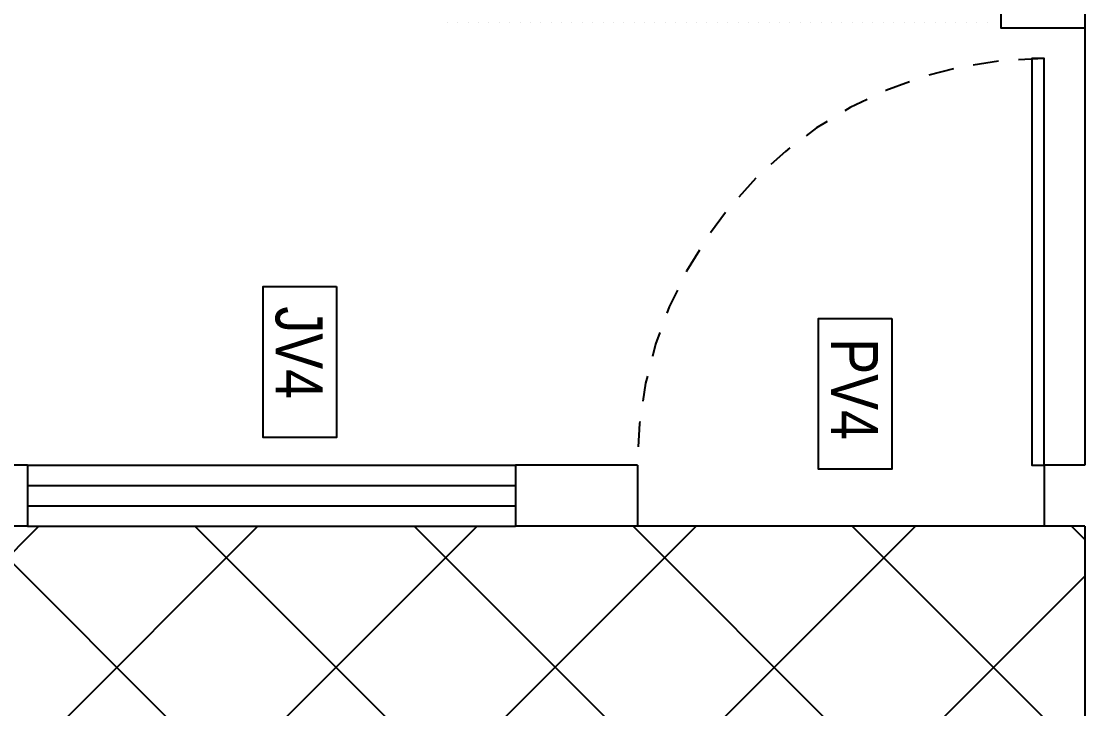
# Model space of a CAD drawing. Header units: millimetres. Extents: x 2993 to 6523, y 1057 to 2221.
# Drawn here: x 3050.61 to 3055.84, y 1137.43 to 1140.81 of the extents above; entities that cross this region are included whole.
import ezdxf
from ezdxf.enums import TextEntityAlignment as Align

# ---------------------------------------------------------------- set-up
doc = ezdxf.new("R2010")
doc.units = ezdxf.units.MM
doc.linetypes.add('HIDDEN2', pattern=[0.1875, 0.125, -0.0625])
doc.layers.add('AR-MOB', color=252, linetype='Continuous')
doc.layers.add('E-Lay-9', color=9, linetype='Continuous', lineweight=9)
doc.styles.add('F2', font='ARIALN.TTF')

# ---------------------------------------------------------------- blocks, each defined once
blk = doc.blocks.new('*X23')
at = {"color": 0}
for p, q in [((13.678125, 42.54375), (13.678125, 42.54375)), ((13.678125, 42.50625), (13.678125, 42.50625)), ((13.678125, 42.46875), (13.678125, 42.46875)), ((13.678125, 42.43125), (13.678125, 42.43125)), ((13.678125, 42.39375), (13.678125, 42.39375)), ((13.678125, 42.35625), (13.678125, 42.35625)), ((13.678125, 42.31875), (13.678125, 42.31875)), ((13.678125, 42.28125), (13.678125, 42.28125)), ((13.678125, 42.24375), (13.678125, 42.24375)), ((13.678125, 42.20625), (13.678125, 42.20625)), ((13.678125, 42.16875), (13.678125, 42.16875)), ((13.678125, 42.13125), (13.678125, 42.13125)), ((13.678125, 42.09375), (13.678125, 42.09375)), ((13.678125, 42.05625), (13.678125, 42.05625)), ((13.678125, 42.01875), (13.678125, 42.01875)), ((13.678125, 41.98125), (13.678125, 41.98125)), ((13.678125, 41.94375), (13.678125, 41.94375)), ((13.678125, 41.90625), (13.678125, 41.90625)), ((13.678125, 41.86875), (13.678125, 41.86875)), ((13.678125, 41.83125), (13.678125, 41.83125)), ((13.678125, 41.79375), (13.678125, 41.79375)), ((13.678125, 41.75625), (13.678125, 41.75625)), ((13.678125, 41.71875), (13.678125, 41.71875)), ((13.678125, 41.68125), (13.678125, 41.68125)), ((13.678125, 41.64375), (13.678125, 41.64375)), ((13.678125, 41.60625), (13.678125, 41.60625)), ((13.678125, 41.56875), (13.678125, 41.56875)), ((13.678125, 41.53125), (13.678125, 41.53125)), ((13.678125, 41.49375), (13.678125, 41.49375)), ((13.678125, 41.45625), (13.678125, 41.45625)), ((13.678125, 41.41875), (13.678125, 41.41875)), ((13.678125, 41.38125), (13.678125, 41.38125)), ((13.678125, 41.34375), (13.678125, 41.34375)), ((13.678125, 41.30625), (13.678125, 41.30625)), ((13.678125, 41.26875), (13.678125, 41.26875)), ((13.678125, 41.23125), (13.678125, 41.23125)), ((13.678125, 41.19375), (13.678125, 41.19375)), ((13.678125, 41.15625), (13.678125, 41.15625)), ((13.678125, 41.11875), (13.678125, 41.11875)), ((13.678125, 41.08125), (13.678125, 41.08125)), ((13.678125, 41.04375), (13.678125, 41.04375)), ((13.678125, 41.00625), (13.678125, 41.00625)), ((13.678125, 40.96875), (13.678125, 40.96875)), ((13.678125, 40.93125), (13.678125, 40.93125)), ((13.678125, 40.89375), (13.678125, 40.89375)), ((13.678125, 40.85625), (13.678125, 40.85625)), ((13.678125, 40.81875), (13.678125, 40.81875)), ((13.678125, 40.78125), (13.678125, 40.78125)), ((13.678125, 40.74375), (13.678125, 40.74375)), ((13.678125, 40.70625), (13.678125, 40.70625)), ((13.678125, 40.66875), (13.678125, 40.66875)), ((13.678125, 40.63125), (13.678125, 40.63125)), ((13.678125, 40.59375), (13.678125, 40.59375))]:
    blk.add_line(p, q, dxfattribs=at)
blk = doc.blocks.new('A$C7AFB675E')
at = {"layer": 'E-Lay-9', "color": 8, "xscale": -0.8400000000000034, "yscale": 0.8400000000000034, "zscale": 0.84, "rotation": 90}
blk.add_blockref('*X23', (39.2529, 11.908), dxfattribs=at)

msp = doc.modelspace()

# ---------------------------------------------------------------- hatches: boundary and pattern name
at = {"layer": 'AR-MOB'}
h = msp.add_hatch(dxfattribs=at)
h.set_pattern_fill('ANSI37,_O', color=256, scale=0.24, angle=-90)
h.set_pattern_definition([(315, (1029.44044, 11696.2544), (0.538815367, 0.538815367), []), (45, (1029.44044, 11696.2544), (-0.538815367, 0.538815367), [])])
edge = h.paths.add_edge_path(flags=16)
edge.add_line((3050.3258, 1132.7057), (3050.3258, 1133.4641))
edge = h.paths.add_edge_path(flags=16)
edge.add_arc((3050.3258, 1133.2713), 0.1096, -90, 270)
edge = h.paths.add_edge_path(flags=16)
edge.add_line((3050.1331, 1133.2713), (3050.5185, 1133.2713))
h.paths.add_polyline_path([(3051.0073, 1133.889), (3051.0073, 1132.0305), (3051.4599, 1132.0305), (3051.4599, 1133.889)], flags=24)
h.paths.add_polyline_path([(3050.586, 1133.6035), (3050.586, 1132.3159), (3050.9802, 1132.3159), (3050.9802, 1133.6035)], flags=24)
h.paths.add_polyline_path([(3055.8357, 1129.7229), (3055.0483, 1129.776), (3055.129, 1130.3218), (3055.1608, 1131.0136), (3055.1235, 1131.7522), (3055.0429, 1132.5075), (3055.0248, 1134.8012), (3055.1627, 1135.6853), (3055.1627, 1136.4314), (3054.9104, 1137.1357), (3054.2179, 1137.3826), (3052.0821, 1137.3508), (3051.6483, 1137.0595), (3051.4722, 1136.1264), (3051.4722, 1134.9628), (3051.562, 1131.8232), (3051.3168, 1130.5604), (3051.5485, 1129.7229), (3048.6357, 1129.7229), (3048.6357, 1138.3229), (3055.8357, 1138.3229)])
h.paths.add_polyline_path([(3050.3062, 1133.1888), (3050.3062, 1132.6166), (3050.6273, 1132.6166), (3050.6273, 1133.1888)], flags=24)

# ---------------------------------------------------------------- linework, layer by layer
at = {"layer": 'AR-MOB', "linetype": 'Continuous'}
for p, q in [((3055.8357, 1158.8229), (3055.8357, 1138.6229)), ((3055.8357, 1158.8229), (3055.8357, 1138.6229)), ((3050.6361, 1138.6229), (3050.3357, 1138.6229)), ((3050.6361, 1138.6229), (3050.6361, 1138.3229)), ((3053.6357, 1138.6229), (3053.0361, 1138.6229)), ((3053.0361, 1138.6229), (3053.0361, 1138.3229)), ((3053.6357, 1138.6229), (3053.6357, 1138.3229)), ((3053.6357, 1138.6229), (3053.6357, 1138.3229)), ((3055.8357, 1138.6229), (3055.6357, 1138.6229)), ((3055.6357, 1138.6229), (3055.6357, 1138.3229)), ((3055.6357, 1138.6229), (3055.6357, 1138.3229)), ((3050.6361, 1138.3229), (3049.8357, 1138.3229)), ((3053.6357, 1138.3229), (3053.0361, 1138.3229)), ((3055.8357, 1138.3229), (3055.6357, 1138.3229)), ((3055.8357, 1138.3229), (3055.8357, 1125.0229)), ((3055.8357, 1138.3229), (3055.8357, 1125.0229))]:
    msp.add_line(p, q, dxfattribs=at)
at = {"layer": 'AR-MOB'}
for p, q in [((3050.6361, 1138.6229), (3053.0361, 1138.6229)), ((3050.6361, 1138.5229), (3053.0361, 1138.5229)), ((3050.6361, 1138.4229), (3053.0361, 1138.4229)), ((3050.6361, 1138.3229), (3053.0361, 1138.3229)), ((3055.6357, 1138.3229), (3053.6357, 1138.3229))]:
    msp.add_line(p, q, dxfattribs=at)
for points in [[(3055.8357, 1146.1511), (3055.8357, 1140.7725), (3055.4255, 1140.7725), (3055.4255, 1146.1511)], [(3055.6357, 1138.6229), (3055.6357, 1140.6229), (3055.5757, 1140.6229), (3055.5757, 1138.6229)], [(3052.1554, 1139.5011), (3052.1554, 1138.7597), (3051.7949, 1138.7597), (3051.7949, 1139.5011)], [(3054.8874, 1139.3441), (3054.8874, 1138.6027), (3054.5269, 1138.6027), (3054.5269, 1139.3441)]]:
    msp.add_lwpolyline(points, close=True, dxfattribs=at)
at = {"layer": 'AR-MOB', "linetype": 'HIDDEN2'}
msp.add_arc((3055.6357, 1138.6229), 2, 90, 180, dxfattribs=at)

# ---------------------------------------------------------------- block references
at = {"layer": 'AR-MOB', "ltscale": 0.35, "xscale": -1.62, "yscale": 1.62, "zscale": 1.62}
msp.add_blockref('A$C7AFB675E', (3061.0516, 1140.1218, 1.62), dxfattribs=at)

# ---------------------------------------------------------------- texts
at = {"layer": 'AR-MOB', "linetype": 'Continuous', "style": 'F2'}
for s, p in [('JV4', (3052.0874, 1139.4038)), ('PV4', (3054.8194, 1139.2468))]:
    msp.add_text(s, height=0.23079, rotation=270, dxfattribs=at).set_placement(p, align=Align.TOP_LEFT)

doc.saveas('drawing.dxf')
